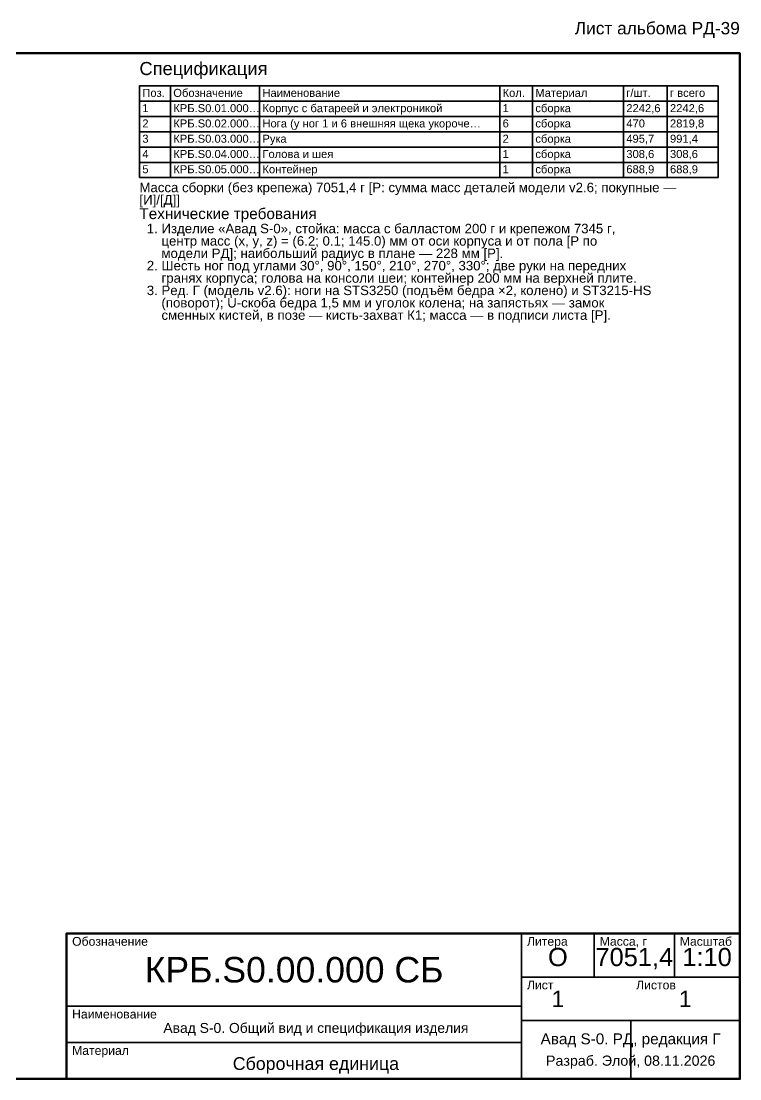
# Model space of a CAD drawing. Header units: millimetres. Extents: x 200 to 4150, y 50 to 2967.
# Drawn here: x 2175 to 4150, y 50 to 2958 of the extents above; entities that cross this region are included whole.
import ezdxf
from ezdxf.enums import TextEntityAlignment as Align

# ---------------------------------------------------------------- set-up
doc = ezdxf.new("R2010")
doc.units = ezdxf.units.MM
doc.header["$LTSCALE"] = 10
for name, color, linetype, lineweight in [('РАМКА', 7, 'Continuous', 70), ('ТАБЛИЦА', 7, 'Continuous', 35), ('ТЕКСТ', 7, 'Continuous', 25)]:
    doc.layers.add(name, color=color, linetype=linetype, lineweight=lineweight)
doc.styles.add('GOST', font='arial.ttf')

msp = doc.modelspace()

# ---------------------------------------------------------------- linework, layer by layer
at = {"layer": 'РАМКА', "lineweight": 70}
msp.add_lwpolyline([(200, 50), (4150, 50), (4150, 2870), (200, 2870), (200, 50)], dxfattribs=at)
at = {"layer": 'ТАБЛИЦА'}
for p, q in [((2585, 2780), (2585, 2528)), ((2830, 2780), (2830, 2528)), ((3490, 2780), (3490, 2528)), ((3580, 2780), (3580, 2528)), ((3830, 2780), (3830, 2528)), ((3950, 2780), (3950, 2528)), ((2500, 2738), (4090, 2738)), ((2500, 2696), (4090, 2696)), ((2500, 2654), (4090, 2654)), ((2500, 2612), (4090, 2612)), ((2500, 2570), (4090, 2570)), ((3550, 50), (3550, 450)), ((3750, 330), (3750, 450)), ((3970, 330), (3970, 450)), ((3550, 330), (4150, 330)), ((2300, 250), (3550, 250)), ((3550, 210), (4150, 210)), ((3850, 50), (3850, 210)), ((2300, 150), (3550, 150))]:
    msp.add_line(p, q, dxfattribs=at)
at = {"layer": 'ТАБЛИЦА', "lineweight": 35}
msp.add_lwpolyline([(2500, 2528), (4090, 2528), (4090, 2780), (2500, 2780), (2500, 2528)], dxfattribs=at)
at = {"layer": 'ТАБЛИЦА', "lineweight": 50}
msp.add_lwpolyline([(2300, 50), (4150, 50), (4150, 450), (2300, 450), (2300, 50)], dxfattribs=at)

# ---------------------------------------------------------------- texts
at = {"layer": 'ТЕКСТ', "style": 'GOST'}
msp.add_text('Лист альбома РД-39', height=34, dxfattribs=at).set_placement((4150, 2922), align=Align.RIGHT)
for s, height, p in [('Спецификация', 36, (2500, 2810)), ('Поз.', 22, (2508, 2750)), ('Обозначение', 22, (2593, 2750)), ('Наименование', 22, (2838, 2750)), ('Кол.', 22, (3498, 2750)), ('Материал', 22, (3588, 2750)), ('г/шт.', 22, (3838, 2750)), ('г всего', 22, (3958, 2750)), ('1', 22, (2508, 2708)), ('КРБ.S0.01.000…', 22, (2593, 2708)), ('Корпус с батареей и электроникой', 22, (2838, 2708)), ('1', 22, (3498, 2708)), ('сборка', 22, (3588, 2708)), ('2242,6', 22, (3838, 2708)), ('2242,6', 22, (3958, 2708)), ('2', 22, (2508, 2666)), ('КРБ.S0.02.000…', 22, (2593, 2666)), ('Нога (у ног 1 и 6 внешняя щека укороче…', 22, (2838, 2666)), ('6', 22, (3498, 2666)), ('сборка', 22, (3588, 2666)), ('470', 22, (3838, 2666)), ('2819,8', 22, (3958, 2666)), ('сборка', 22, (3588, 2624)), ('3', 22, (2508, 2624)), ('КРБ.S0.03.000…', 22, (2593, 2624)), ('Рука', 22, (2838, 2624)), ('2', 22, (3498, 2624)), ('495,7', 22, (3838, 2624)), ('991,4', 22, (3958, 2624)), ('4', 22, (2508, 2582)), ('КРБ.S0.04.000…', 22, (2593, 2582)), ('Голова и шея', 22, (2838, 2582)), ('1', 22, (3498, 2582)), ('сборка', 22, (3588, 2582)), ('308,6', 22, (3838, 2582)), ('308,6', 22, (3958, 2582)), ('5', 22, (2508, 2540)), ('КРБ.S0.05.000…', 22, (2593, 2540)), ('Контейнер', 22, (2838, 2540)), ('1', 22, (3498, 2540)), ('сборка', 22, (3588, 2540)), ('688,9', 22, (3838, 2540)), ('688,9', 22, (3958, 2540)), ('Масса сборки (без крепежа) 7051,4 г [Р: сумма масс деталей модели v2.6; покупные —', 26, (2500, 2488)), ('[И]/[Д]]', 26, (2500, 2454)), ('Технические требования', 30, (2500, 2414)), ('  1. Изделие «Авад S-0», стойка: масса с балластом 200 г и крепежом 7345 г,', 26, (2500, 2375)), ('      центр масс (x, y, z) = (6.2; 0.1; 145.0) мм от оси корпуса и от пола [Р по', 26, (2500, 2341)), ('      модели РД]; наибольший радиус в плане — 228 мм [Р].', 26, (2500, 2307)), ('  2. Шесть ног под углами 30°, 90°, 150°, 210°, 270°, 330°; две руки на передних', 26, (2500, 2273)), ('      гранях корпуса; голова на консоли шеи; контейнер 200 мм на верхней плите.', 26, (2500, 2239)), ('  3. Ред. Г (модель v2.6): ноги на STS3250 (подъём бедра ×2, колено) и ST3215-HS', 26, (2500, 2205)), ('      (поворот); U-скоба бедра 1,5 мм и уголок колена; на запястьях — замок', 26, (2500, 2171)), ('      сменных кистей, в позе — кисть-захват К1; масса — в подписи листа [Р].', 26, (2500, 2137)), ('Обозначение', 24, (2315, 416)), ('Литера', 24, (3565, 416)), ('Масса, г', 24, (3765, 416)), ('Масштаб', 24, (3985, 416)), ('Лист', 24, (3565, 296)), ('Листов', 24, (3865, 296)), ('Наименование', 24, (2315, 216)), ('Материал', 24, (2315, 116))]:
    msp.add_text(s, height=height, dxfattribs=at).set_placement(p)
for s, height, p in [('О', 50, (3650, 385)), ('7051,4', 50, (3860, 385)), ('1:10', 50, (4060, 385)), ('КРБ.S0.00.000 СБ', 70, (2925, 350)), ('1', 45, (3650, 270)), ('1', 45, (4000, 270)), ('Авад S-0. Общий вид и спецификация изделия', 27.311, (2985, 190)), ('Авад S-0. РД, редакция Г', 30, (3850, 160)), ('Сборочная единица', 35, (2985, 92)), ('Разраб. Элой, 08.11.2026', 28, (3850, 100))]:
    msp.add_text(s, height=height, dxfattribs=at).set_placement(p, align=Align.MIDDLE_CENTER)

doc.saveas('drawing.dxf')
